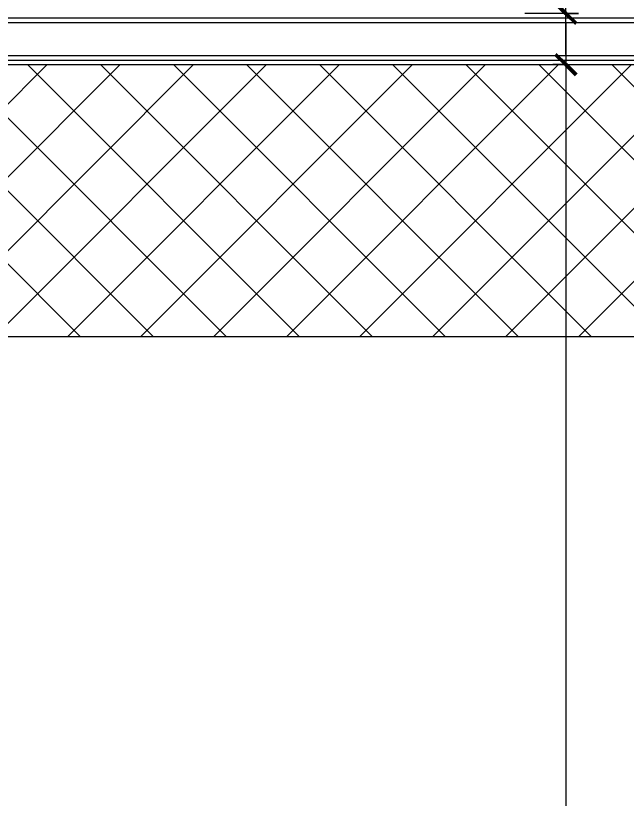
# Model space of a CAD drawing. Header units: inches. Extents: x -1176 to 1507, y -2587 to 978.
# Drawn here: x -968 to -901, y -578 to -492.1 of the extents above; entities that cross this region are included whole.
import ezdxf

# ---------------------------------------------------------------- set-up
doc = ezdxf.new("R2010")
doc.units = ezdxf.units.IN
doc.header["$MEASUREMENT"] = 0
for name, color, linetype, lineweight in [('A-ANNO-DIMS', 211, 'Continuous', 9), ('A-ANNO-DIMS-48', 211, 'Continuous', 9), ('A-WALL', 113, 'Continuous', 18), ('I-WALL', 2, 'Continuous', 18), ('Q-CASE', 31, 'Continuous', 9)]:
    doc.layers.add(name, color=color, linetype=linetype, lineweight=lineweight)
doc.styles.add('Swis721 Lt BT', font='swissl.ttf', dxfattribs={"height": 4.5})
doc.dimstyles.new('OTJ_-_3_32__Linear__1_2__Tolerance_1', dxfattribs={"dimscale": 12, "dimtxt": 4.748918, "dimasz": 0.1875, "dimexe": 0.375, "dimexo": 0.25, "dimgap": 0.25, "dimtad": 1, "dimdec": 1, "dimrnd": 0.5, "dimzin": 3, "dimdsep": 46, "dimlunit": 4, "dimtxsty": 'Swis721 Lt BT', "dimblk1": 'OBLIQUE', "dimblk2": 'OBLIQUE', "dimsah": 1, "dimcen": 0.09, "dimdle": 0.375, "dimazin": 0, "dimtfac": 1, "dimtdec": 4, "dimtix": 1, "dimtmove": 0, "dimatfit": 3, "dimfxl": 1, "dimtvp": 1, "dimfrac": 2, "dimtolj": 1, "dimtzin": 0, "dimarcsym": 2})

# ---------------------------------------------------------------- blocks, each defined once
blk = doc.blocks.new('Desk1 - Desk-6998228-2nd Floor Construction')
at = {"layer": 'Q-CASE'}
h = blk.add_hatch(dxfattribs=at)
h.set_pattern_fill('FP_23', color=256, style=0, pattern_type=2)
h.set_pattern_definition([(45, (3257.152, 975.803), (-4.006467, 4.006467), []), (135, (3257.152, 975.803), (-4.006467, -4.006467), [])])
h.paths.add_polyline_path([(2240.177, 448.501), (2370.762, 448.501), (2370.762, 478.313), (2240.091, 478.313), (2240.091, 448.501)], flags=0)
for p, q in [((2240.091, 448.501), (2370.762, 448.501)), ((2370.762, 448.501), (2370.762, 448.771))]:
    blk.add_line(p, q, dxfattribs=at)
blk = doc.blocks.new('DIMBLOCK54-2nd Floor Construction')
at = {"layer": 'A-ANNO-DIMS-48'}
for p, q in [((-907.682, -496.364), (-907.682, -327.107)), ((-906.273, -331.607), (-912.182, -331.607)), ((-907.682, -331.607), (-906.273, -331.607)), ((-906.273, -491.864), (-912.182, -491.864)), ((-907.682, -491.864), (-906.273, -491.864))]:
    blk.add_line(p, q, dxfattribs=at)
at = {"layer": 'A-ANNO-DIMS-48', "lineweight": 50}
for p, q in [((-907.682, -331.607), (-908.807, -330.482)), ((-907.682, -331.607), (-906.557, -332.732)), ((-907.682, -491.864), (-908.807, -490.739)), ((-907.682, -491.864), (-906.557, -492.989))]:
    blk.add_line(p, q, dxfattribs=at)
at = {"layer": 'A-ANNO-DIMS-48', "color": 0, "insert": (-916.69, -415.995), "char_height": 4.5, "width": 10.22148, "attachment_point": 1, "rotation": 90, "line_spacing_factor": 1.005062, "style": 'Swis721 Lt BT'}
blk.add_mtext('EQ', dxfattribs=at)
blk = doc.blocks.new('_Oblique')
at = {"color": 0, "linetype": 'ByBlock', "lineweight": -2}
blk.add_line((-0.5, -0.5), (0.5, 0.5), dxfattribs=at)
blk = doc.blocks.new('DIMBLOCK56-2nd Floor Construction')
at = {"layer": 'A-ANNO-DIMS-48'}
for p, q in [((-907.682, -492.989), (-907.682, -791.719)), ((-909.091, -497.489), (-903.182, -497.489)), ((-907.682, -497.489), (-909.091, -497.489)), ((-909.091, -787.219), (-903.182, -787.219)), ((-907.682, -787.219), (-909.091, -787.219))]:
    blk.add_line(p, q, dxfattribs=at)
at = {"layer": 'A-ANNO-DIMS-48', "lineweight": 50}
for p, q in [((-907.682, -497.489), (-908.807, -496.364)), ((-907.682, -497.489), (-906.557, -498.614)), ((-907.682, -787.219), (-908.807, -786.094)), ((-907.682, -787.219), (-906.557, -788.344))]:
    blk.add_line(p, q, dxfattribs=at)
at = {"layer": 'A-ANNO-DIMS-48', "color": 0, "insert": (-916.69, -656.337), "char_height": 4.5, "width": 33.55902, "attachment_point": 1, "rotation": 90, "line_spacing_factor": 1.005062, "style": 'Swis721 Lt BT'}
blk.add_mtext('24\' - 1 1/2"', dxfattribs=at)

msp = doc.modelspace()

# ---------------------------------------------------------------- linework, layer by layer
at = {"layer": 'A-WALL'}
for p, q in [((-1017.062, -492.364), (-817.17, -492.364)), ((-1017.062, -492.864), (-817.17, -492.864)), ((-1017.062, -496.489), (-885.391, -496.489)), ((-1017.062, -496.989), (-885.891, -496.989))]:
    msp.add_line(p, q, dxfattribs=at)
at = {"layer": 'I-WALL'}
msp.add_line((-1017.062, -497.489), (-886.391, -497.489), dxfattribs=at)

# ---------------------------------------------------------------- block references
at = {"layer": 'Q-CASE'}
msp.add_blockref('Desk1 - Desk-6998228-2nd Floor Construction', (-3257.152, -975.803), dxfattribs=at)

# ---------------------------------------------------------------- dimensions: what is measured, and where the dimension line sits
at = {"layer": 'A-ANNO-DIMS'}
dim = msp.add_linear_dim(base=(-907.682, -331.607), p1=(-909.273, -491.864), p2=(-909.273, -331.607), angle=90, text='EQ', dimstyle='OTJ_-_3_32__Linear__1_2__Tolerance_1', override={"dimpost": '<>', "dimfxl": 160.257214}, dxfattribs=at)
dim.commit()
dim.dimension.update_dxf_attribs({"geometry": 'DIMBLOCK54-2nd Floor Construction', "text_midpoint": (-913.157, -411.736)})
dim = msp.add_linear_dim(base=(-907.682, -787.219), p1=(-906.091, -497.489), p2=(-906.091, -787.219), angle=90, dimstyle='OTJ_-_3_32__Linear__1_2__Tolerance_1', override={"dimpost": '<>', "dimfxl": 289.729412}, dxfattribs=at)
dim.commit()
dim.dimension.update_dxf_attribs({"geometry": 'DIMBLOCK56-2nd Floor Construction', "text_midpoint": (-913.253, -642.354)})

doc.saveas('drawing.dxf')
